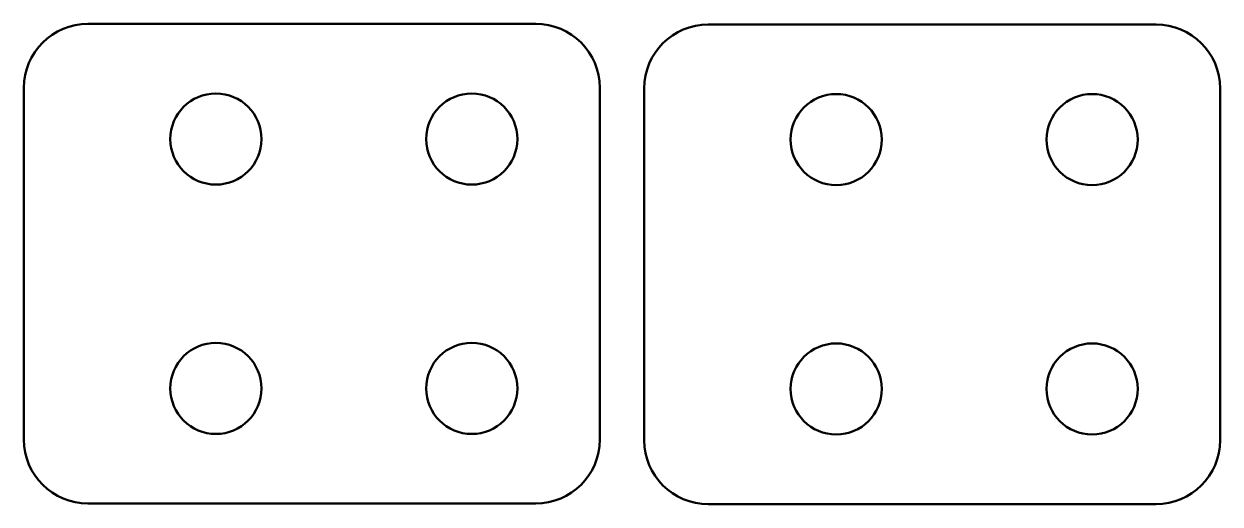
# Model space of a CAD drawing. Header units: millimetres. Extents: x 44 to 81.3, y 253.6 to 268.6.
import ezdxf

# ---------------------------------------------------------------- set-up
doc = ezdxf.new("R2010")
doc.units = ezdxf.units.MM
doc.layers.add('Visible (ISO)', color=7, linetype='Continuous', lineweight=50)

msp = doc.modelspace()

# ---------------------------------------------------------------- linework, layer by layer
at = {"layer": 'Visible (ISO)'}
for p, q in [((45.958, 268.58), (59.958, 268.58)), ((65.349, 268.562), (79.349, 268.562)), ((43.958, 255.58), (43.958, 266.58)), ((61.958, 266.58), (61.958, 255.58)), ((63.349, 255.562), (63.349, 266.562)), ((81.349, 266.562), (81.349, 255.562)), ((59.958, 253.58), (45.958, 253.58)), ((79.349, 253.562), (65.349, 253.562))]:
    msp.add_line(p, q, dxfattribs=at)
for centre in [(49.958, 264.98), (57.958, 264.98), (69.349, 264.962), (77.349, 264.962), (49.958, 257.18), (57.958, 257.18), (69.349, 257.162), (77.349, 257.162)]:
    msp.add_circle(centre, 1.425, dxfattribs=at)
for centre, start, end in [((45.958, 266.58), 90, 180), ((59.958, 266.58), 0, 90), ((65.349, 266.562), 90, 180), ((79.349, 266.562), 0, 90), ((45.958, 255.58), 180, 270), ((59.958, 255.58), 270, 0), ((65.349, 255.562), 180, 270), ((79.349, 255.562), 270, 0)]:
    msp.add_arc(centre, 2, start, end, dxfattribs=at)

doc.saveas('drawing.dxf')
